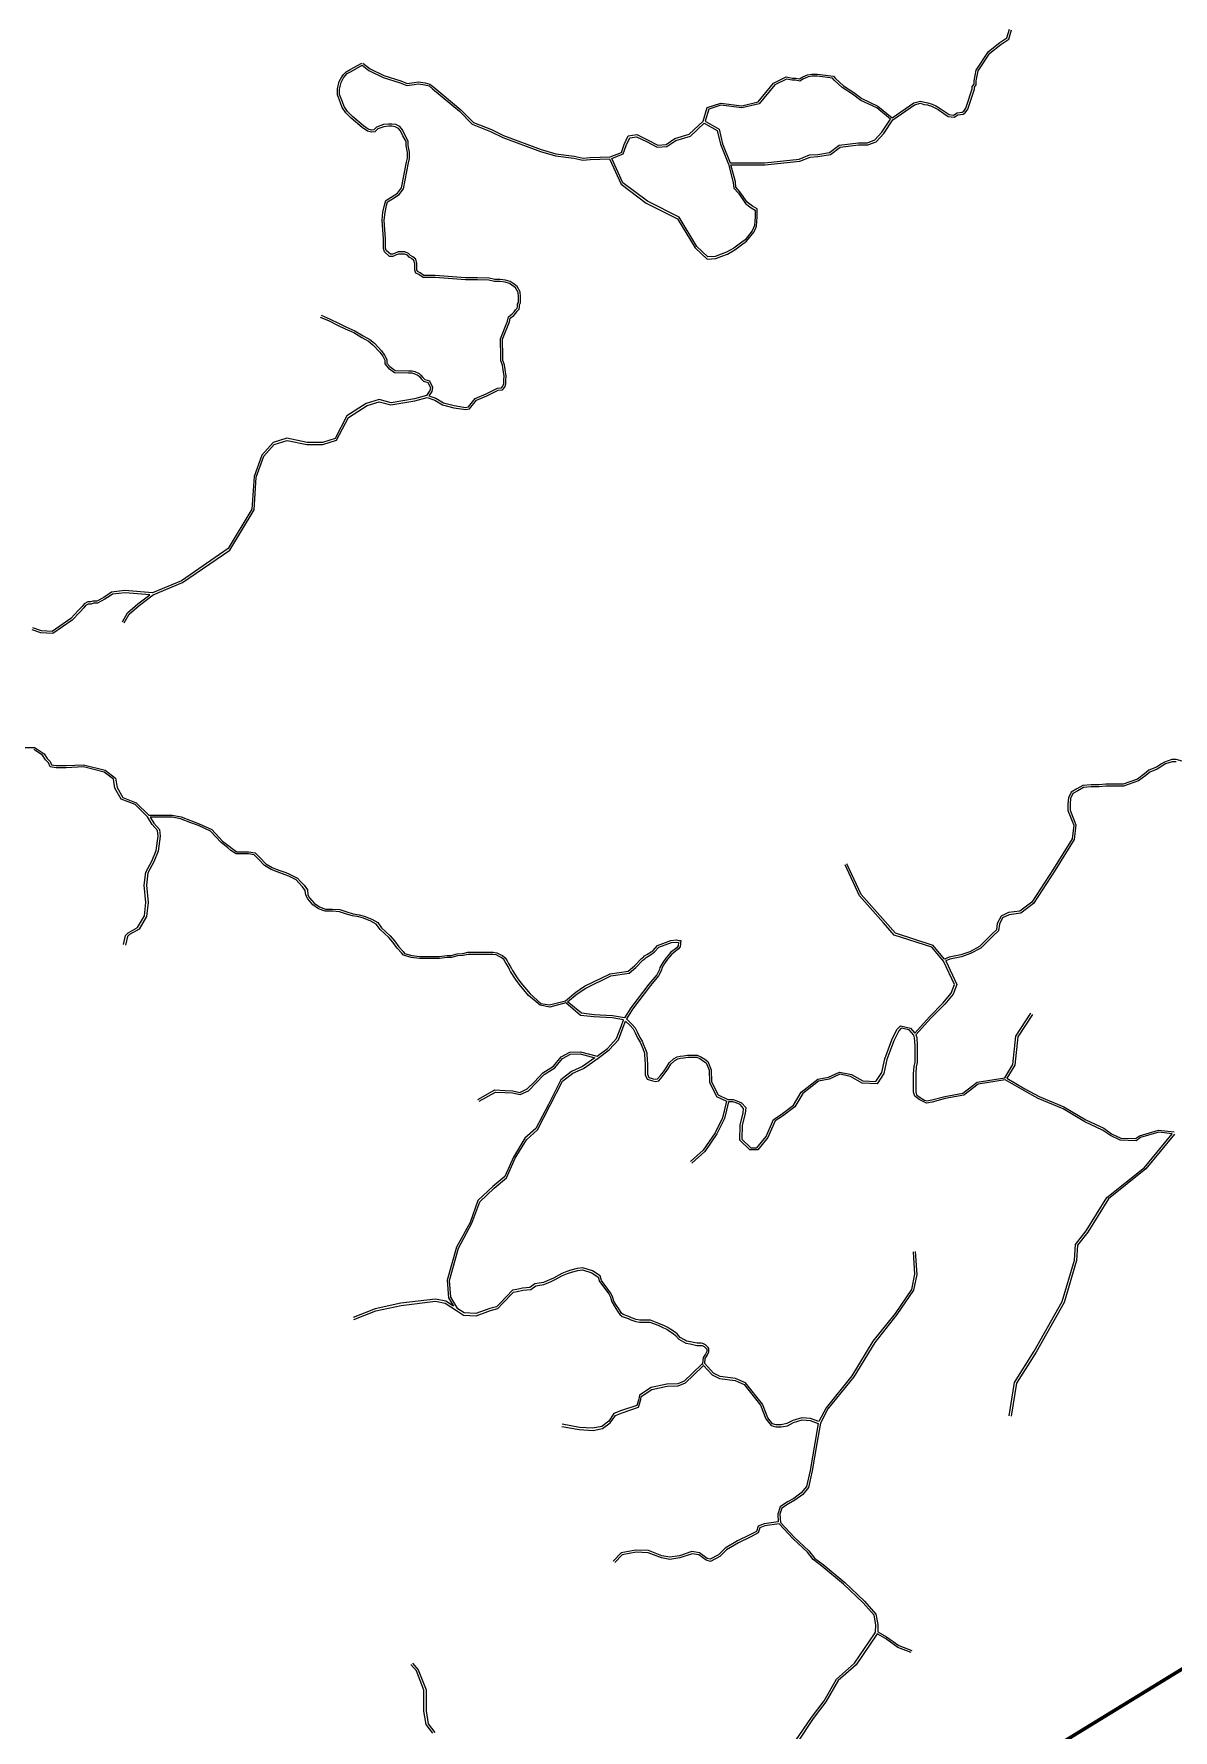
# Model space of a CAD drawing. Header units: millimetres. Extents: x 617885 to 663705, y 7172943 to 7234736.
# Drawn here: x 639759 to 642994, y 7188643 to 7193459 of the extents above; entities that cross this region are included whole.
import ezdxf

# ---------------------------------------------------------------- set-up
doc = ezdxf.new("R2010")
doc.units = ezdxf.units.MM
doc.layers.add('BAIRROS', color=12, linetype='Continuous')
doc.layers.add('VIAS', color=7, linetype='Continuous', lineweight=5)

msp = doc.modelspace()

# ---------------------------------------------------------------- linework, layer by layer
at = {"layer": 'BAIRROS', "lineweight": 40, "ltscale": 0.3, "const_width": 10}
msp.add_lwpolyline([(639675.9, 7186766.8), (644300.1, 7189600.9)], dxfattribs=at)
at = {"layer": 'VIAS', "color": 253}
for points in [[(640015.3, 7191786.8), (640029, 7191811), (640058.2, 7191836.1), (640097.3, 7191866.2), (640180.7, 7191901.1), (640315.1, 7191993.6), (640384.1, 7192107.5), (640390.2, 7192200.8), (640411.7, 7192259.7), (640441.5, 7192293.7), (640477.9, 7192304.9), (640534.4, 7192293.3), (640579, 7192293.3), (640618.6, 7192305.5), (640652.4, 7192370.1), (640705.5, 7192404.5), (640739.3, 7192414.3), (640772.7, 7192405.6), (640840.7, 7192417.4), (640875.2, 7192427), (640897.5, 7192419.4), (640919.3, 7192406.3), (640951.1, 7192397.8), (640985.1, 7192392.5), (640996, 7192394.9), (641015.9, 7192419), (641045.5, 7192431.3), (641077.3, 7192447.7), (641089.4, 7192448.8), (641095.8, 7192456.4), (641099.2, 7192465.7), (641099.2, 7192476.4), (641100.3, 7192487.1), (641097.1, 7192506.2), (641095, 7192519.9), (641090.9, 7192532.2), (641090.9, 7192543.1), (641089.9, 7192592.4), (641109.4, 7192641.4), (641111.8, 7192652.3), (641121.7, 7192659.8), (641127.2, 7192666.6), (641131, 7192671.7), (641136.7, 7192677.4), (641138.3, 7192683.8), (641138.3, 7192690), (641140.9, 7192695.2), (641140.9, 7192713.1), (641139.5, 7192726.9), (641131.1, 7192742.4), (641120, 7192750.7), (641111.7, 7192756.2), (641097.9, 7192760.4), (641083.1, 7192761.7), (641067.6, 7192761.7), (641051.9, 7192765.6), (641018.8, 7192766.9), (640984.9, 7192766.9), (640898.5, 7192773.5), (640866.5, 7192773.5), (640855.4, 7192780.9), (640848.4, 7192784.4), (640846.4, 7192789.4), (640846.4, 7192807.5), (640843.4, 7192819.2), (640834.7, 7192826.5), (640828.2, 7192830.4), (640822.8, 7192835.8), (640812.6, 7192840.2), (640793, 7192840.2), (640783.3, 7192836), (640777.4, 7192833.6), (640771.2, 7192833.6), (640759.6, 7192844.1), (640757.4, 7192850.7), (640757.4, 7192876.5), (640753.5, 7192930.5), (640756.1, 7192952.4), (640760, 7192971.7), (640763.5, 7192982.3), (640777, 7192990.8), (640795.8, 7193002.9), (640808.3, 7193019.6), (640822.8, 7193093.5), (640825.5, 7193105.5), (640825.5, 7193123.1), (640821.6, 7193142.8), (640821.6, 7193155), (640812.1, 7193172.6), (640805.4, 7193187.2), (640798.2, 7193195.9), (640786.8, 7193201.6), (640775.6, 7193203), (640766.1, 7193203), (640751.2, 7193201.7), (640731.9, 7193194.8), (640724.2, 7193187.1), (640717.9, 7193186.1), (640708.6, 7193188.4), (640694.8, 7193198.4), (640663.9, 7193224.4), (640649.4, 7193239), (640639.9, 7193253.2), (640635.1, 7193266.1), (640627, 7193287), (640627, 7193302.5), (640631.8, 7193321.6), (640638.1, 7193334.2), (640642.8, 7193340.4), (640648.9, 7193346.5), (640660.1, 7193352.9), (640691.3, 7193370.1), (640710.2, 7193355.2), (640750.5, 7193335.1), (640798.7, 7193320.5), (640817.7, 7193312.6), (640839.1, 7193315.8), (640850.9, 7193317.3), (640868.7, 7193314.3), (640881, 7193311.4), (640891.1, 7193303.5), (640967.1, 7193239.5), (641003.7, 7193202.9), (641055.9, 7193182.1), (641090.5, 7193164.8), (641197.7, 7193125.1), (641239.9, 7193112.9), (641291.8, 7193106), (641318, 7193100.7), (641339, 7193102.5), (641393.9, 7193104.1), (641426.2, 7193032.9), (641497.7, 7192978.8), (641587, 7192934.2), (641636.8, 7192851.8), (641670.8, 7192819.6), (641695, 7192821.5), (641712.6, 7192828.5), (641728.4, 7192833.8), (641749.5, 7192846.1), (641768.6, 7192860), (641782.7, 7192870.5), (641803.9, 7192897), (641811.2, 7192913.4), (641812.9, 7192939.9), (641812.9, 7192962.4), (641799.5, 7192970), (641784.5, 7192981.7), (641764, 7193010.8), (641752.4, 7193024), (641750.8, 7193038.8), (641737.9, 7193087), (641834.3, 7193087), (641933.9, 7193097.5), (641963.2, 7193109.6), (641985.3, 7193111.3), (642020.6, 7193116.6), (642048.2, 7193137.2), (642100.8, 7193144), (642127, 7193144), (642150.6, 7193153.1), (642172, 7193176.2), (642197.8, 7193215.2), (642259.9, 7193257.7), (642276.8, 7193262.3), (642286.1, 7193259.2), (642296.2, 7193257.5), (642307.4, 7193254.3), (642317.1, 7193249.5), (642326.8, 7193244.6), (642343.2, 7193233.1), (642355.5, 7193224.4), (642372.3, 7193222.5), (642382.5, 7193229.3), (642397.5, 7193231), (642403.5, 7193235.1), (642410.7, 7193245.8), (642414.2, 7193254.4), (642429.6, 7193301.9), (642429.6, 7193307.9), (642434.9, 7193314.5), (642434.9, 7193325.8), (642440, 7193354), (642473.9, 7193405), (642505.1, 7193429.6), (642527, 7193444.7), (642535.2, 7193470.6)], [(640693.4, 7193376), (640713.4, 7193360.3), (640752.7, 7193340.7), (640800.7, 7193326.2), (640818.5, 7193318.8), (640838.3, 7193321.7), (640851, 7193323.3), (640869.9, 7193320.2), (640883.6, 7193317), (640894.9, 7193308.1), (640971.2, 7193243.9), (641007.1, 7193208.1), (641058.4, 7193187.6), (641092.9, 7193170.3), (641199.6, 7193130.8), (641241.1, 7193118.8), (641292.8, 7193111.9), (641318.3, 7193106.8), (641338.7, 7193108.5), (641395.2, 7193110.2), (641427.5, 7193122.8), (641434.9, 7193144.9), (641446.7, 7193169.8), (641471.4, 7193173.5), (641501.1, 7193158.7), (641530.3, 7193143.5), (641554.2, 7193145.6), (641579.4, 7193162.1), (641620.1, 7193174.2), (641659, 7193211.5), (641670.7, 7193250.5), (641709.3, 7193262.7), (641768.8, 7193255), (641815.2, 7193266.2), (641859.1, 7193319.5), (641895.1, 7193337.5), (641913.1, 7193333.5), (641922.6, 7193333.5), (641933.2, 7193331.7), (641942, 7193337), (641956, 7193343), (641968.1, 7193345), (641983.8, 7193345), (641999.4, 7193343.1), (642029.2, 7193339.1), (642035.6, 7193332.7), (642058.4, 7193311.8), (642087, 7193292.7), (642109.8, 7193275.6), (642155.9, 7193254.5), (642195.8, 7193221.1), (642257.4, 7193263.2), (642277, 7193268.5), (642287.6, 7193265), (642297.5, 7193263.4), (642309.5, 7193259.9), (642319.7, 7193254.8), (642329.9, 7193249.8), (642346.7, 7193238), (642357.7, 7193230.2), (642370.7, 7193228.7), (642380.4, 7193235.2), (642395.3, 7193236.8), (642399.2, 7193239.4), (642405.3, 7193248.6), (642408.5, 7193256.5), (642423.6, 7193302.9), (642423.6, 7193310), (642428.9, 7193316.6), (642428.9, 7193326.4), (642434.3, 7193356.3), (642469.5, 7193409.1), (642501.6, 7193434.5), (642521.9, 7193448.4), (642529.5, 7193472.6)], [(640574.2, 7192660.2), (640600.2, 7192649.5), (640623.9, 7192637.7), (640645, 7192627.2), (640669.9, 7192616.5), (640693.6, 7192602.3), (640712.6, 7192591.6), (640725.9, 7192580.7), (640746.2, 7192559.2), (640754.7, 7192547.1), (640761.1, 7192534.5), (640761.1, 7192524.3), (640769.5, 7192514.8), (640785, 7192503.8), (640823, 7192502.8), (640832.7, 7192502.8), (640840.2, 7192500.3), (640852.7, 7192495), (640857.9, 7192490.3), (640863, 7192483.8), (640868.8, 7192478), (640882.2, 7192474.2), (640891.1, 7192455.9), (640888.5, 7192443.7), (640880.1, 7192431.7), (640900.1, 7192424.9), (640921.7, 7192411.8), (640952.3, 7192403.7), (640984.9, 7192398.6), (640992.7, 7192400.3), (641012.2, 7192424), (641043, 7192436.7), (641075.6, 7192453.5), (641086.4, 7192454.5), (641090.5, 7192459.4), (641093.2, 7192466.7), (641093.2, 7192476.7), (641094.3, 7192486.9), (641091.2, 7192505.2), (641089.2, 7192518.5), (641084.9, 7192531.2), (641084.9, 7192543.1), (641083.9, 7192593.5), (641103.6, 7192643.2), (641106.4, 7192655.8), (641117.5, 7192664.1), (641122.4, 7192670.3), (641126.5, 7192675.7), (641131.3, 7192680.5), (641132.3, 7192684.5), (641132.3, 7192691.4), (641134.9, 7192696.6), (641134.9, 7192712.8), (641133.7, 7192725.1), (641126.4, 7192738.4), (641116.5, 7192745.8), (641109.1, 7192750.7), (641096.7, 7192754.4), (641082.8, 7192755.7), (641066.8, 7192755.7), (641051.1, 7192759.6), (641018.7, 7192760.9), (640984.6, 7192760.9), (640898.2, 7192767.5), (640864.7, 7192767.5), (640852.4, 7192775.7), (640843.6, 7192780.1), (640840.4, 7192788.2), (640840.4, 7192806.7), (640838.1, 7192815.9), (640831.2, 7192821.6), (640824.5, 7192825.6), (640819.4, 7192830.7), (640811.4, 7192834.2), (640794.3, 7192834.2), (640785.6, 7192830.5), (640778.5, 7192827.6), (640768.9, 7192827.6), (640754.4, 7192840.7), (640751.4, 7192849.8), (640751.4, 7192876.3), (640747.5, 7192930.7), (640750.2, 7192953.3), (640754.2, 7192973.2), (640758.5, 7192986.2), (640773.8, 7192995.9), (640791.6, 7193007.4), (640802.7, 7193022.1), (640817, 7193094.7), (640819.5, 7193106.2), (640819.5, 7193122.6), (640815.6, 7193142.2), (640815.6, 7193153.5), (640806.7, 7193169.9), (640800.3, 7193184), (640794.4, 7193191.1), (640785, 7193195.8), (640775.2, 7193197), (640766.4, 7193197), (640752.5, 7193195.7), (640735.2, 7193189.6), (640727.1, 7193181.5), (640717.7, 7193179.9), (640706, 7193182.9), (640691.1, 7193193.7), (640659.9, 7193220), (640644.8, 7193235.1), (640634.5, 7193250.5), (640629.5, 7193264), (640621, 7193285.9), (640621, 7193303.2), (640626.1, 7193323.7), (640633, 7193337.4), (640638.2, 7193344.3), (640645.3, 7193351.4), (640657.2, 7193358.2), (640690.1, 7193376.3)], [(642191.6, 7193216.7), (642152.7, 7193249.4), (642106.7, 7193270.5), (642083.5, 7193287.8), (642054.6, 7193307.1), (642031.4, 7193328.3), (642026.3, 7193333.4), (641998.6, 7193337.1), (641983.5, 7193339), (641968.6, 7193339), (641957.7, 7193337.2), (641944.8, 7193331.7), (641934.4, 7193325.5), (641922.1, 7193327.5), (641912.4, 7193327.5), (641895.9, 7193331.2), (641862.9, 7193314.7), (641818.6, 7193260.8), (641769.1, 7193248.9), (641709.8, 7193256.6), (641675.5, 7193245.8), (641665.2, 7193211.3), (641704.5, 7193188.8), (641714.3, 7193147.5), (641736.1, 7193093), (641833.9, 7193093), (641932.4, 7193103.4), (641961.8, 7193115.5), (641984.6, 7193117.2), (642018.3, 7193122.3), (642045.9, 7193143), (642100.4, 7193150), (642125.9, 7193150), (642147.1, 7193158.2), (642167.2, 7193179.9), (642191.6, 7193216.7)], [(641641.5, 7192855.6), (641591.2, 7192938.8), (641500.9, 7192983.9), (641431, 7193036.7), (641399.8, 7193105.6), (641432.3, 7193118.3), (641440.4, 7193142.7), (641450.8, 7193164.3), (641470.4, 7193167.3), (641498.4, 7193153.3), (641529.1, 7193137.4), (641556.2, 7193139.8), (641581.9, 7193156.6), (641623.2, 7193168.8), (641662.1, 7193206.1), (641699.2, 7193184.9), (641708.6, 7193145.7), (641731.2, 7193089)], [(641731.2, 7193089), (641744.9, 7193037.7), (641746.7, 7193021.4), (641759.3, 7193007.1), (641780.1, 7192977.5), (641796.2, 7192965), (641806.9, 7192958.9), (641806.9, 7192940.1), (641805.3, 7192914.8), (641798.7, 7192900.1), (641778.5, 7192874.9), (641765, 7192864.8), (641746.2, 7192851.1), (641725.9, 7192839.3), (641710.6, 7192834.2), (641693.6, 7192827.4), (641673, 7192825.8), (641641.5, 7192855.6)], [(640571.9, 7192654.6), (640597.7, 7192644.1), (640621.2, 7192632.3), (640642.5, 7192621.7), (640667.1, 7192611.2), (640690.6, 7192597.1), (640709.2, 7192586.6), (640721.8, 7192576.3), (640741.6, 7192555.4), (640749.6, 7192544), (640755.1, 7192533.1), (640755.1, 7192522.1), (640765.5, 7192510.4), (640783, 7192497.9), (640823, 7192496.8), (640831.7, 7192496.8), (640838.1, 7192494.6), (640849.5, 7192489.8), (640853.5, 7192486.2), (640858.5, 7192479.8), (640865.7, 7192472.7), (640878, 7192469.2), (640884.8, 7192455.2), (640882.9, 7192446.2), (640873.5, 7192432.8), (640839.4, 7192423.3), (640773, 7192411.8), (640739.2, 7192420.6), (640702.9, 7192410), (640647.9, 7192374.3), (640614.5, 7192310.5), (640578.1, 7192299.3), (640535, 7192299.3), (640477.6, 7192311.1), (640438.1, 7192298.9), (640406.5, 7192262.8), (640384.2, 7192202.1), (640378.2, 7192109.4), (640310.6, 7191997.8), (640177.8, 7191906.4), (640095.3, 7191871.9), (640017.6, 7191878.4), (639979.5, 7191874.2), (639972.3, 7191868.8), (639957.7, 7191859.1), (639938, 7191848.8), (639926.6, 7191848.8), (639920.1, 7191846.3), (639911.6, 7191846.3), (639901.3, 7191840.7), (639896.1, 7191832.9), (639884.7, 7191821.6), (639863.5, 7191798.8), (639811.2, 7191762.6), (639780.2, 7191764), (639755.6, 7191773)], [(640010.1, 7191789.8), (640024.3, 7191814.9), (640054.4, 7191840.7), (640087.8, 7191866.5), (640017.7, 7191872.4), (639981.8, 7191868.4), (639975.8, 7191863.9), (639960.8, 7191853.9), (639939.4, 7191842.8), (639927.7, 7191842.8), (639921.2, 7191840.3), (639913.2, 7191840.3), (639905.4, 7191836.1), (639900.7, 7191829.1), (639889.1, 7191817.4), (639867.5, 7191794.2), (639812.9, 7191756.5), (639779, 7191758), (639754.3, 7191767.1)], [(639710.2, 7191433.1), (639760.8, 7191433.1), (639768, 7191428.3), (639787.8, 7191415), (639796.6, 7191401.9), (639805.4, 7191393.1), (639809.3, 7191383.4), (639822.4, 7191381.5), (639850.1, 7191381.5), (639899.9, 7191383.7), (639961.1, 7191368.4), (639990.5, 7191345.8), (639994.9, 7191319.4), (640011.3, 7191290.7), (640049.6, 7191275.9), (640084.9, 7191241.1), (640151.8, 7191241.1), (640176.7, 7191235.6), (640206.7, 7191224.7), (640228.5, 7191216.5), (640264.4, 7191200), (640294.5, 7191167.2), (640313.5, 7191152.3), (640321.5, 7191145.6), (640335.4, 7191136.8), (640368.4, 7191136.8), (640387.1, 7191133.9), (640401.3, 7191119.7), (640417.2, 7191102.5), (640435.5, 7191092.1), (640451.4, 7191085.4), (640474.3, 7191077.4), (640485.2, 7191073.3), (640507.5, 7191062.2), (640515.9, 7191052.4), (640526.8, 7191041.5), (640535.5, 7191028.5), (640536.8, 7191014.9), (640541.8, 7191006.3), (640554.8, 7190990.7), (640570.3, 7190980.3), (640587, 7190973.9), (640606.7, 7190973.9), (640627.4, 7190972.5), (640648, 7190965.7), (640665.3, 7190960.4), (640682.8, 7190957.7), (640696.5, 7190953.6), (640718.4, 7190945.4), (640735.3, 7190935.5), (640746.3, 7190920.4), (640770.9, 7190897.8), (640783.3, 7190883.8), (640795.5, 7190867.1), (640807.7, 7190853.3), (640811.7, 7190848), (640831.9, 7190842.2), (640854.4, 7190839.2), (640910.4, 7190839.2), (640931.8, 7190842.2), (640943.8, 7190842.2), (640960.5, 7190846.8), (640977.3, 7190848.3), (640991.2, 7190851.4), (641063.5, 7190851.4), (641073.4, 7190849.8), (641082.9, 7190845), (641089.3, 7190841.8), (641097.6, 7190835.2), (641102.5, 7190827.1), (641107, 7190819.4), (641111.7, 7190811.7), (641114.8, 7190805.5), (641117.8, 7190799.6), (641131.3, 7190778.5), (641141.9, 7190764.9), (641167.7, 7190733.1), (641198.9, 7190706.3), (641223.4, 7190702), (641268.5, 7190713.5), (641298, 7190738), (641322.7, 7190754.9), (641395.1, 7190790.3), (641446.6, 7190797.9), (641464.1, 7190812.5), (641484.2, 7190834.1), (641490.1, 7190837), (641493.1, 7190841.6), (641499.8, 7190844.9), (641511.8, 7190852.4), (641517.6, 7190856.7), (641530.1, 7190870.8), (641567.7, 7190884.9), (641583.9, 7190886.5), (641590.2, 7190884.9), (641596.2, 7190884.9), (641594.2, 7190867.1), (641588.9, 7190860), (641570.5, 7190846.2), (641564.7, 7190838.9), (641558.6, 7190831.3), (641549.6, 7190819.3), (641542.2, 7190806.1), (641540.7, 7190800.1), (641532.8, 7190784.2), (641509.7, 7190756.6), (641458.6, 7190689.9), (641441.4, 7190661.9), (641456.9, 7190647.2), (641465.9, 7190637.2), (641471.9, 7190625.3), (641479.5, 7190609.1), (641486.2, 7190598.5), (641489.2, 7190591.6), (641494.1, 7190580), (641499.1, 7190566), (641499.1, 7190557.1), (641500, 7190550.4), (641501, 7190530.1), (641501, 7190504.8), (641505, 7190496), (641514.2, 7190492.6), (641517.7, 7190491.8), (641524.8, 7190490.9), (641530, 7190491.6), (641538.5, 7190501.3), (641546.7, 7190512.2), (641556.3, 7190525.9), (641563.3, 7190537.2), (641574.9, 7190548.7), (641585.4, 7190554.7), (641594.2, 7190556.2), (641604, 7190557.6), (641615.2, 7190559), (641642.3, 7190559), (641652.7, 7190554.5), (641664, 7190547.5), (641673.1, 7190541.4), (641681.9, 7190517.9), (641683.3, 7190483.6), (641701.9, 7190446.5), (641729.6, 7190433), (641744.7, 7190433), (641755.2, 7190429.5), (641768, 7190423.7), (641780.3, 7190410.2), (641779, 7190393.3), (641770.3, 7190360.5), (641769.2, 7190320.5), (641794.8, 7190295.9), (641812, 7190295.9), (641838.2, 7190328.5), (641859.5, 7190376.2), (641881, 7190390.9), (641915.6, 7190416.8), (641937.5, 7190454.1), (641984.7, 7190491.1), (642015.8, 7190496.6), (642047, 7190511.2), (642080.3, 7190504.3), (642113, 7190485.8), (642150.2, 7190484), (642166.6, 7190509.5), (642175.3, 7190548.6), (642195.2, 7190602.7), (642209.7, 7190631.8), (642220, 7190642.1), (642247.8, 7190636.1), (642260.2, 7190622), (642301.8, 7190667.9), (642341, 7190708), (642364.1, 7190735.4), (642373.1, 7190759.8), (642341.8, 7190826.5), (642308.9, 7190865.5), (642201.9, 7190900.2), (642171.7, 7190934.9), (642103.1, 7191012), (642062.3, 7191099.8)], [(640013.2, 7190873.2), (640019.4, 7190898.6), (640026.9, 7190906.9), (640053.4, 7190921.4), (640073.3, 7190954.9), (640077.2, 7190992.6), (640072.5, 7191042), (640076.3, 7191079.1), (640093.9, 7191110.4), (640105.8, 7191140.1), (640111.7, 7191181), (640109.6, 7191197), (640094.9, 7191213.9), (640081.3, 7191236.3), (640046.2, 7191270.7), (640007.1, 7191285.9), (639989.2, 7191317.4), (639985, 7191342.5), (639958.4, 7191362.9), (639899.3, 7191377.6), (639850.2, 7191375.5), (639822, 7191375.5), (639805, 7191377.9), (639800.3, 7191389.7), (639791.9, 7191398.1), (639783.5, 7191410.7), (639764.7, 7191423.3), (639759, 7191427.1)], [(643002.2, 7191392.5), (642991.5, 7191392.5), (642972.3, 7191386.1), (642964.3, 7191381.3), (642949.1, 7191371.2), (642927.7, 7191363), (642916.4, 7191353.3), (642896, 7191338), (642853.5, 7191322.7), (642803.2, 7191322.7), (642783.2, 7191321), (642761.6, 7191321), (642739.1, 7191319.4), (642723.1, 7191309.8), (642708.9, 7191302), (642702.9, 7191288.4), (642701.3, 7191272.4), (642701.3, 7191254.8), (642709.4, 7191235.4), (642712.7, 7191225.4), (642718, 7191213.1), (642712.8, 7191171.8), (642659.2, 7191084.8), (642597.4, 7190989.6), (642561.4, 7190962.2), (642528.4, 7190958.1), (642509.6, 7190949), (642500.6, 7190930.9), (642498.5, 7190912.1), (642482.8, 7190898.4), (642447.6, 7190862.8), (642418.7, 7190847.5), (642392.9, 7190838.5), (642359.9, 7190831.6), (642348.4, 7190826.6), (642379.6, 7190760.1)], [(643331.8, 7191394.9), (643324, 7191396.8), (643305.6, 7191396.8), (643293, 7191382.4), (643283.4, 7191368), (643258.2, 7191358.6), (643205.4, 7191356.9), (643184, 7191355.3), (643142.5, 7191360.3), (643117.6, 7191360.3), (643105, 7191361.8), (643082, 7191375), (643038.4, 7191388.4), (643026.7, 7191391.7), (643003, 7191398.5), (642990.5, 7191398.5), (642969.8, 7191391.6), (642961.1, 7191386.4), (642946.4, 7191376.6), (642924.6, 7191368.2), (642912.6, 7191357.9), (642893.1, 7191343.3), (642852.4, 7191328.7), (642802.9, 7191328.7)], [(642761.4, 7191327), (642737.3, 7191325.3), (642720.1, 7191315), (642704.3, 7191306.2), (642697, 7191289.9), (642695.3, 7191272.7), (642695.3, 7191253.6)], [(642802.9, 7191328.7), (642783, 7191327), (642761.4, 7191327)], [(641020, 7190433.4), (641068.2, 7190460.4), (641096.8, 7190459.2), (641119, 7190458), (641139, 7190453.5), (641159.6, 7190463.3), (641180, 7190483.7), (641204.5, 7190509.3), (641234.5, 7190527.8), (641256.5, 7190554.4), (641280.7, 7190567.7), (641310.8, 7190568.9), (641358.4, 7190556.4), (641388.2, 7190578.5), (641413.6, 7190606), (641426.6, 7190640.5), (641433.5, 7190659.1), (641401.4, 7190665.2), (641349.3, 7190668), (641311.2, 7190672.2), (641269.1, 7190707.5), (641223.6, 7190695.9), (641196.2, 7190700.7), (641163.4, 7190728.9), (641137.2, 7190761.1), (641126.4, 7190775), (641112.6, 7190796.6), (641109.4, 7190802.8), (641106.4, 7190808.8), (641101.9, 7190816.4), (641097.3, 7190824), (641093, 7190831.1), (641086.1, 7190836.7), (641080.2, 7190839.6), (641071.5, 7190844), (641063, 7190845.4), (640991.9, 7190845.4), (640978.3, 7190842.4), (640961.6, 7190840.9), (640944.6, 7190836.2), (640932.2, 7190836.2), (640910.9, 7190833.2), (640854, 7190833.2), (640830.7, 7190836.3), (640808.1, 7190842.7), (640803, 7190849.5), (640790.8, 7190863.3), (640778.6, 7190880.1), (640766.6, 7190893.6), (640741.8, 7190916.4), (640731.2, 7190930.9), (640715.8, 7190939.9), (640694.6, 7190947.9), (640681.4, 7190951.8), (640663.9, 7190954.5), (640646.2, 7190960), (640626.3, 7190966.6), (640606.5, 7190967.9), (640585.9, 7190967.9), (640567.5, 7190975), (640550.7, 7190986.2), (640536.8, 7191002.8), (640531, 7191013.1), (640529.6, 7191026.4), (640522.1, 7191037.6), (640511.5, 7191048.3), (640503.7, 7191057.3), (640482.8, 7191067.8), (640472.2, 7191071.7), (640449.3, 7191079.8), (640432.9, 7191086.7), (640413.5, 7191097.8), (640397, 7191115.6), (640384.3, 7191128.3), (640368, 7191130.8), (640333.6, 7191130.8), (640317.9, 7191140.8), (640309.7, 7191147.6), (640290.4, 7191162.8), (640260.8, 7191195), (640226.2, 7191211), (640204.6, 7191219.1), (640175, 7191229.8), (640151.1, 7191235.1), (640089, 7191235.1), (640099.8, 7191217.5), (640115.4, 7191199.6), (640117.8, 7191180.9), (640111.6, 7191138.6), (640099.3, 7191107.8), (640082.1, 7191077.2), (640078.6, 7191042), (640083.2, 7190992.6), (640079.1, 7190952.9), (640057.7, 7190917), (640030.7, 7190902.1), (640024.9, 7190895.7), (640019, 7190871.8)], [(642695.3, 7191253.6), (642703.8, 7191233.2)], [(642711.8, 7191212.3), (642707, 7191173.8), (642654.2, 7191088)], [(642703.8, 7191233.2), (642707.1, 7191223.3), (642711.8, 7191212.3)], [(642478.7, 7190902.8), (642443.9, 7190867.7), (642416.3, 7190853), (642391.3, 7190844.3), (642358.1, 7190837.4), (642345.2, 7190831.8), (642312.4, 7190870.7), (642205.4, 7190905.4), (642176.2, 7190938.9), (642108.2, 7191015.3), (642067.8, 7191102.3)], [(642654.2, 7191088), (642592.9, 7190993.8)], [(642592.9, 7190993.8), (642559.1, 7190968)], [(642505.2, 7190953.5), (642494.7, 7190932.6)], [(642559.1, 7190968), (642526.7, 7190963.9), (642505.2, 7190953.5)], [(642312.4, 7190870.7), (642205.4, 7190905.4)], [(642494.7, 7190932.6), (642492.8, 7190915.1), (642478.7, 7190902.8)], [(641274.5, 7190710.8), (641301.6, 7190733.2), (641325.8, 7190749.7), (641396.9, 7190784.5), (641449.1, 7190792.2), (641468.2, 7190808.1), (641487.8, 7190829.2), (641494.2, 7190832.3), (641497.2, 7190836.9), (641502.7, 7190839.7), (641515.2, 7190847.4), (641521.6, 7190852.3), (641533.5, 7190865.7), (641569.1, 7190879), (641583.5, 7190880.4), (641589.4, 7190878.9), (641589.5, 7190878.9), (641588.4, 7190869.4), (641584.6, 7190864.3), (641566.3, 7190850.6), (641560, 7190842.6), (641553.8, 7190835), (641544.5, 7190822.6), (641536.6, 7190808.3), (641535.1, 7190802.2), (641527.7, 7190787.5), (641505, 7190760.3), (641453.7, 7190693.3), (641436.1, 7190664.7), (641402.1, 7190671.2), (641349.8, 7190674), (641313.7, 7190678), (641274.5, 7190710.8)], [(642347.1, 7190829.4), (642347.1, 7190829.3)], [(642348.4, 7190826.6), (642379.6, 7190760.1), (642369.4, 7190732.3)], [(642369.4, 7190732.3), (642345.4, 7190703.9), (642306.1, 7190663.8)], [(642264.5, 7190525.6), (642263.1, 7190506.3), (642263.1, 7190454.7), (642265.6, 7190446.3), (642275.9, 7190438.5), (642288.2, 7190431.7), (642294.2, 7190429.3), (642308.8, 7190431.9), (642345.4, 7190441.8), (642396.9, 7190451.5), (642437.8, 7190482.5), (642516, 7190495), (642538.9, 7190532.7), (642547.4, 7190612.9), (642590, 7190678.3)], [(642306.1, 7190663.8), (642263.5, 7190616.8), (642265.9, 7190609.7)], [(642595, 7190675), (642553.2, 7190610.9), (642544.7, 7190530.7), (642522, 7190493.4), (642572.9, 7190464), (642613.5, 7190441.5), (642684, 7190412), (642746, 7190375.3), (642796.8, 7190351.4), (642819.4, 7190335.9), (642845.3, 7190323.6), (642887.3, 7190322.2), (642898.2, 7190330.4), (642952.8, 7190346.2), (642997.3, 7190341.3)], [(641167.4, 7189899.4), (641146.3, 7189897.6), (641129.9, 7189894), (641118.1, 7189892), (641084.8, 7189856.9), (641072.7, 7189844.9), (641053.5, 7189839.6), (641014.1, 7189825.3), (640981, 7189827), (640962.4, 7189838.9), (640942.5, 7189872), (640939, 7189919.2), (640965, 7190011.3), (641002.9, 7190081.9), (641025, 7190142.9), (641066.3, 7190181.6), (641100.8, 7190210.8), (641125.9, 7190266.5), (641157.9, 7190319.1), (641189.2, 7190346.9), (641225.3, 7190416.7), (641259.7, 7190485.4), (641288.9, 7190507.8), (641320, 7190521.7), (641361, 7190550.9), (641361.2, 7190551), (641392.2, 7190574), (641418.8, 7190602.7), (641432.2, 7190638.4), (641438.8, 7190656.1), (641452.6, 7190643), (641460.9, 7190633.8), (641466.5, 7190622.7), (641474.2, 7190606.2), (641480.9, 7190595.7), (641483.7, 7190589.3), (641488.5, 7190577.8), (641493.1, 7190565), (641493.1, 7190556.7), (641494, 7190549.9), (641495, 7190530), (641495, 7190503.5), (641500.6, 7190491.2), (641512.4, 7190486.9), (641516.6, 7190485.9), (641524.9, 7190484.8), (641533.1, 7190486), (641543.1, 7190497.5), (641551.5, 7190508.7), (641561.3, 7190522.6), (641568, 7190533.4), (641578.6, 7190543.9), (641587.4, 7190549), (641595.1, 7190550.3), (641604.7, 7190551.6), (641615.6, 7190553), (641641, 7190553), (641649.9, 7190549.2), (641660.7, 7190542.4), (641668.2, 7190537.5), (641676, 7190516.7), (641677.3, 7190482.1), (641697.4, 7190441.9), (641725.4, 7190428.3), (641714, 7190381.6), (641693.3, 7190338.3), (641659.7, 7190289.4), (641623.1, 7190257.4)], [(642261.4, 7190539.1), (642261.4, 7190586.5), (642260, 7190608.5), (642257.5, 7190616), (642244.6, 7190630.6), (642221.9, 7190635.5), (642214.6, 7190628.3), (642200.7, 7190600.3), (642181, 7190547), (642172.2, 7190507.2), (642153.4, 7190477.8), (642111.3, 7190479.8), (642078.2, 7190498.6), (642047.8, 7190504.9), (642017.6, 7190490.9), (641987.2, 7190485.5), (641942.1, 7190450.1), (641920.2, 7190412.8), (641884.5, 7190386), (641864.3, 7190372.2), (641843.4, 7190325.3), (641814.8, 7190289.9), (641792.4, 7190289.9), (641763.2, 7190318), (641764.3, 7190361.3), (641773.1, 7190394.3), (641774.1, 7190408.1), (641764.4, 7190418.7), (641753, 7190423.9), (641743.8, 7190427), (641731.2, 7190427), (641719.6, 7190379.6), (641698.6, 7190335.3), (641664.2, 7190285.4), (641627, 7190252.9)], [(642265.9, 7190609.7), (642267.4, 7190586.7)], [(641023, 7190428.1), (641069.6, 7190454.3), (641096.5, 7190453.2), (641118.2, 7190452), (641139.7, 7190447.2), (641163.1, 7190458.3), (641184.3, 7190479.5), (641208.3, 7190504.6), (641238.5, 7190523.2), (641260.4, 7190549.7), (641282.4, 7190561.8), (641310.1, 7190562.9), (641352, 7190551.9), (641317, 7190526.9), (641285.8, 7190513), (641254.9, 7190489.3), (641219.9, 7190419.4), (641184.4, 7190350.6), (641153.2, 7190323), (641120.5, 7190269.3), (641095.9, 7190214.5), (641062.3, 7190186.1), (641019.8, 7190146.3), (640997.4, 7190084.3), (640959.4, 7190013.6), (640932.9, 7189919.9), (640936.7, 7189870.1), (640950.9, 7189846.4), (640928.8, 7189860.9), (640899.2, 7189866.2), (640800.7, 7189854.4), (640728, 7189839.2), (640665.6, 7189813.9)], [(642267.4, 7190586.7), (642267.4, 7190538.4)], [(641357.3, 7190555.6), (641357.2, 7190555.6)], [(642257.1, 7190453.9), (642257.1, 7190506.5), (642258.6, 7190526.5), (642261.4, 7190539.1)], [(642267.4, 7190538.4), (642264.5, 7190525.6)], [(642528.3, 7189534.9), (642543.1, 7189629.7), (642599.4, 7189718.5), (642678.8, 7189859.5), (642714, 7189976.6), (642717, 7190021.4), (642746.9, 7190060.3), (642806, 7190154.8), (642912.3, 7190240.3), (642991.1, 7190335.9), (642953.3, 7190340.1), (642900.9, 7190324.9), (642889.2, 7190316.2), (642843.9, 7190317.6), (642816.4, 7190330.7), (642793.8, 7190346.2), (642743.2, 7190370), (642681.3, 7190406.6), (642610.9, 7190436.1), (642569.9, 7190458.7), (642517.3, 7190489.2), (642440.2, 7190476.8), (642399.4, 7190445.9), (642346.7, 7190435.9), (642310.1, 7190426), (642293.6, 7190423.1), (642285.6, 7190426.3), (642272.6, 7190433.5), (642260.3, 7190442.7), (642257.1, 7190453.9)], [(642519.4, 7190494.9), (642519.4, 7190494.9)], [(642998.2, 7190335.1), (642916.5, 7190236), (642810.6, 7190150.8), (642751.8, 7190056.8), (642722.8, 7190019.2), (642719.9, 7189975.6), (642684.4, 7189857.1), (642604.6, 7189715.4), (642548.9, 7189627.6), (642534.2, 7189533.9)], [(642255.5, 7190000.8), (642260, 7189937.1), (642251.1, 7189893.9), (642204.2, 7189825.9), (642141.5, 7189746.5), (642082, 7189648.9), (642008.6, 7189557.7), (641988.1, 7189518.6), (641964.2, 7189527.8), (641939.8, 7189529.6), (641914, 7189521.8), (641896.6, 7189512.7), (641880.6, 7189509.5), (641866.3, 7189509.5), (641856, 7189512.5), (641842.7, 7189529.7), (641827.6, 7189568.1), (641779.7, 7189628.7), (641751.5, 7189640.7), (641707.8, 7189646.4), (641688.9, 7189655.9), (641663.7, 7189683.4), (641664.9, 7189698.1), (641671, 7189706.6), (641675.5, 7189716.4), (641675.5, 7189726), (641673.2, 7189729.4), (641670.6, 7189732.1), (641666.2, 7189736.5), (641658.8, 7189740.1), (641653.3, 7189741.1), (641642, 7189741.1), (641631.8, 7189743.4), (641623.6, 7189745), (641612, 7189747.4), (641606.7, 7189750.4), (641594.2, 7189757.4), (641585.4, 7189767.8), (641577.8, 7189773.7), (641567.2, 7189780.2), (641558.9, 7189786), (641549.8, 7189790.2), (641534, 7189797.6), (641509.4, 7189806.6)], [(642261.5, 7190001.2), (642266.1, 7189936.7), (642256.7, 7189891.5), (642209, 7189822.3), (642146.5, 7189743.1), (642086.9, 7189645.4), (642013.6, 7189554.4), (641992.4, 7189513.8), (641982.3, 7189456.1), (641969.2, 7189378.9), (641958.8, 7189331.5), (641942.1, 7189311.7), (641919.8, 7189295.4), (641902.2, 7189285.2), (641882.8, 7189272.7), (641877.5, 7189255.3), (641878.8, 7189232.2), (641918.8, 7189189.4), (641959.7, 7189151.5), (641975.6, 7189131.2), (642000.2, 7189112.5), (642061.8, 7189061.2), (642117.7, 7189008.2), (642150.2, 7188972.1), (642155.4, 7188942), (642155.1, 7188921.8), (642180, 7188907.6), (642215.1, 7188882.3), (642252.4, 7188868.6)], [(640667.8, 7189808.3), (640729.8, 7189833.4), (640801.6, 7189848.4), (640899, 7189860.1), (640926.5, 7189855.2), (640958.5, 7189834.2), (640958.6, 7189834.2), (640979.2, 7189821.1), (641015, 7189819.2), (641055.3, 7189833.9), (641075.9, 7189839.5), (641089.1, 7189852.7), (641121.1, 7189886.4), (641131, 7189888.1), (641147.2, 7189891.7), (641169.6, 7189893.5), (641184.2, 7189904.5), (641207.3, 7189908), (641225.9, 7189915.4), (641236.9, 7189921), (641260.3, 7189933.5), (641274.6, 7189938.9), (641285.3, 7189942.5), (641303.2, 7189947.8), (641316.7, 7189949.5), (641342.9, 7189940.8), (641361.6, 7189928.9), (641365, 7189916.8), (641391.5, 7189881.4), (641396.1, 7189871.5), (641400.1, 7189858.5), (641406.8, 7189847.7), (641416.4, 7189832.4), (641423.1, 7189822.4), (641429.5, 7189817), (641446, 7189811.2), (641454, 7189808), (641467.9, 7189803.1), (641478.8, 7189800.6), (641508.3, 7189800.6), (641531.7, 7189792), (641547.2, 7189784.7), (641555.9, 7189780.8), (641563.9, 7189775.2), (641574.3, 7189768.8), (641581.3, 7189763.4), (641590.3, 7189752.7), (641603.7, 7189745.2), (641609.8, 7189741.7), (641622.5, 7189739.2), (641630.5, 7189737.5), (641641.4, 7189735.1), (641652.8, 7189735.1), (641657, 7189734.4), (641662.6, 7189731.5), (641666.3, 7189727.8), (641668.5, 7189725.6), (641669.5, 7189724.2), (641669.5, 7189717.7), (641665.8, 7189709.6), (641659, 7189700.3), (641657.7, 7189683.7), (641628.1, 7189655), (641605.8, 7189633.5), (641587.4, 7189625.8), (641556, 7189625), (641511.5, 7189615.1), (641478.3, 7189593.9), (641476.5, 7189582.2), (641471.3, 7189564.5), (641427.3, 7189549.6), (641406.2, 7189541.1), (641391.4, 7189519.7), (641371.2, 7189505), (641346.3, 7189499.6), (641308, 7189501.9), (641258.7, 7189510.8)], [(641509.4, 7189806.6), (641479.5, 7189806.6), (641469.5, 7189808.9), (641456.1, 7189813.6), (641448.1, 7189816.8), (641432.5, 7189822.3), (641427.6, 7189826.5), (641421.5, 7189835.7), (641411.9, 7189850.9), (641405.6, 7189861), (641401.7, 7189873.6), (641396.7, 7189884.5), (641370.5, 7189919.5), (641366.7, 7189932.8), (641345.5, 7189946.3), (641317.3, 7189955.6), (641301.9, 7189953.7), (641283.5, 7189948.2), (641272.6, 7189944.5), (641257.8, 7189939), (641234.1, 7189926.3), (641223.4, 7189920.9), (641205.7, 7189913.9), (641181.8, 7189910.2), (641167.4, 7189899.4)], [(641257.7, 7189504.9), (641307.3, 7189496), (641346.8, 7189493.5), (641373.7, 7189499.4), (641395.7, 7189515.5), (641410.1, 7189536.2), (641429.4, 7189543.9), (641476.2, 7189559.8), (641482.4, 7189580.9), (641483.8, 7189590.3), (641513.8, 7189609.5), (641556.8, 7189619), (641588.6, 7189619.9), (641609.1, 7189628.4), (641632.2, 7189650.6), (641660.5, 7189678), (641685.2, 7189651), (641706, 7189640.6), (641749.9, 7189634.8), (641776, 7189623.8), (641822.4, 7189565.1)], [(641658.4, 7189680.3), (641658.4, 7189680.2)], [(641776, 7189623.8), (641822.4, 7189565.1), (641837.4, 7189526.7), (641852.4, 7189507.3), (641865.5, 7189503.5), (641881.2, 7189503.5), (641898.6, 7189507), (641916.3, 7189516.2), (641940.5, 7189523.5), (641962.9, 7189521.9)], [(641827.6, 7189568.1), (641779.7, 7189628.7)], [(641962.9, 7189521.9), (641986.2, 7189512.9), (641976.4, 7189457.1), (641963.3, 7189380), (641953.3, 7189334.2), (641937.9, 7189316.1), (641916.5, 7189300.4), (641899.1, 7189290.3), (641877.7, 7189276.6), (641871.4, 7189256.1), (641872.7, 7189233.5), (641832.9, 7189228.1), (641815.2, 7189221.6), (641810.7, 7189206.8), (641790, 7189195.8), (641756.5, 7189179.7), (641721.8, 7189158.8), (641703, 7189139.9), (641679.7, 7189127.6), (641671.1, 7189130), (641649.1, 7189146.2), (641627.3, 7189149.3), (641591.9, 7189137.5), (641564.9, 7189133.3), (641542.4, 7189137.5), (641504.3, 7189152.1), (641468.5, 7189153.6), (641426.4, 7189146.1), (641403.9, 7189122.1)], [(641922.1, 7188611.8), (641967.3, 7188678.5), (642002.7, 7188725.6), (642038.2, 7188786.8), (642089.5, 7188832.1), (642146.2, 7188916.2), (642149.1, 7188920.9), (642149.4, 7188941.5), (642144.6, 7188969.3), (642113.4, 7189004), (642057.8, 7189056.7), (641996.4, 7189107.8), (641971.4, 7189126.9), (641955.3, 7189147.4), (641914.6, 7189185.2), (641874.8, 7189227.8), (641834.4, 7189222.2), (641820.1, 7189217), (641815.8, 7189202.7), (641792.7, 7189190.4), (641759.3, 7189174.5), (641725.6, 7189154), (641706.6, 7189135.1), (641680.3, 7189121.2), (641668.4, 7189124.6), (641646.8, 7189140.5), (641627.8, 7189143.2), (641593.3, 7189131.7), (641564.8, 7189127.2), (641540.8, 7189131.7), (641503.1, 7189146.2), (641468.9, 7189147.6), (641429.4, 7189140.5), (641408.3, 7189118)], [(642250.4, 7188862.9), (642212.2, 7188877), (642176.8, 7188902.5), (642153.1, 7188916), (642151.3, 7188913), (642094, 7188828.1), (642042.9, 7188783), (642007.7, 7188722.3), (641972.2, 7188675.1), (641926.9, 7188608.2)], [(640891.4, 7188633.5), (640872.9, 7188658.1), (640866.5, 7188696.5), (640866.5, 7188755.5), (640845, 7188810.7), (640829.7, 7188829)], [(640834.3, 7188832.8), (640850.3, 7188813.7), (640872.5, 7188756.6), (640872.5, 7188697), (640878.6, 7188660.6), (640897.6, 7188635.3)]]:
    msp.add_lwpolyline(points, dxfattribs=at)

doc.saveas('drawing.dxf')
